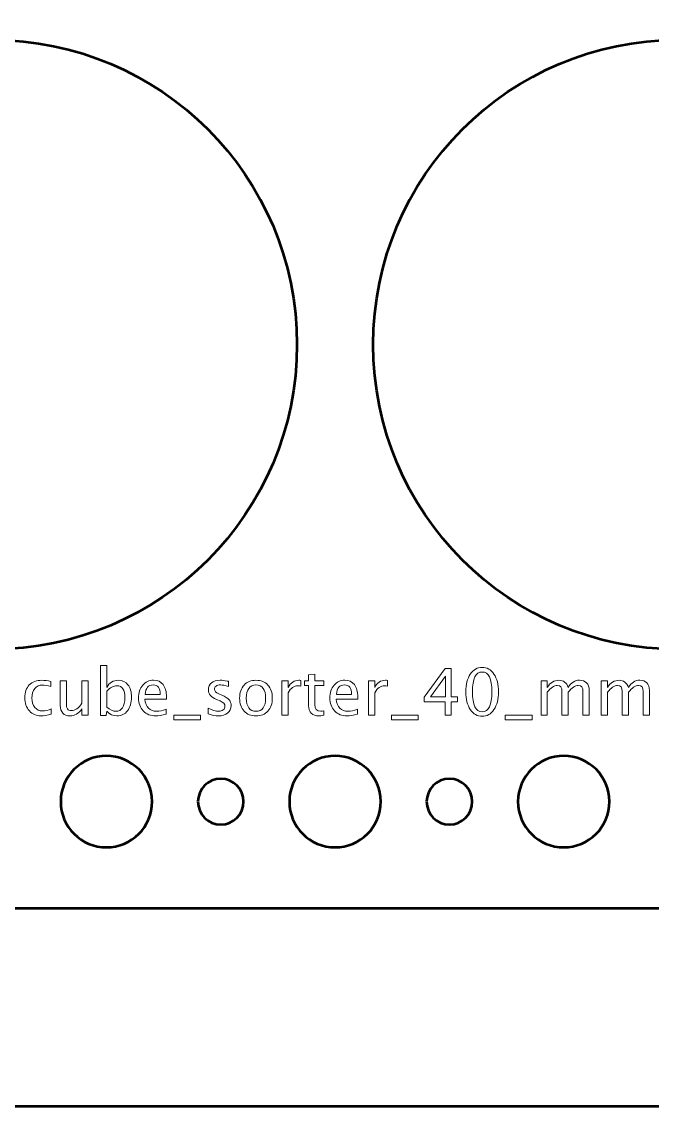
# Model space of a CAD drawing. Header units: centimetres. Extents: x -44 to 44, y -29.8 to 29.1.
# Drawn here: x 30.19 to 34.33, y 0.25 to 7.37 of the extents above; entities that cross this region are included whole.
import ezdxf

# ---------------------------------------------------------------- set-up
doc = ezdxf.new("R2010")
doc.units = ezdxf.units.CM
doc.header["$MEASUREMENT"] = 0
doc.layers.add('Layer 1', color=7, linetype='Continuous')

msp = doc.modelspace()

# ---------------------------------------------------------------- linework, layer by layer
at = {"layer": 'Layer 1', "color": 4, "lineweight": 53}
msp.add_lwpolyline([(16, 0.25), (44, 0.25), (44, 23.75), (16, 23.75), (16, 0.25)], close=True, dxfattribs=at)
at = {"layer": 'Layer 1', "lineweight": 53}
for centre in [(30.00005, 5.24995), (34.50005, 5.24995)]:
    msp.add_ellipse(centre, major_axis=(0, 2.00005), ratio=1, dxfattribs=at)
for points, knots in [([(19.55, 2.05), (19.55, 2.05), (19.55, 21.95), (19.55, 21.95), (19.55, 21.95), (19.55, 22.22614), (19.77386, 22.45), (20.05, 22.45), (20.05, 22.45), (20.05, 22.45), (39.95, 22.45), (39.95, 22.45), (39.95, 22.45), (40.22614, 22.45), (40.45, 22.22614), (40.45, 21.95), (40.45, 21.95), (40.45, 21.95), (40.45, 2.05), (40.45, 2.05), (40.45, 2.05), (40.45, 1.77386), (40.22614, 1.55), (39.95, 1.55), (39.95, 1.55), (39.95, 1.55), (20.05, 1.55), (20.05, 1.55), (20.05, 1.55), (19.77386, 1.55), (19.55, 1.77386), (19.55, 2.05)], [0, 0, 0, 0, 0.1111111, 0.1111111, 0.1111111, 0.1111111, 0.2222222, 0.2222222, 0.2222222, 0.2222222, 0.3333333, 0.3333333, 0.3333333, 0.3333333, 0.4444444, 0.4444444, 0.4444444, 0.4444444, 0.5555556, 0.5555556, 0.5555556, 0.5555556, 0.6666667, 0.6666667, 0.6666667, 0.6666667, 0.7777778, 0.7777778, 0.7777778, 0.7777778, 1, 1, 1, 1]), ([(30.45, 2.25), (30.45, 2.41569), (30.58431, 2.55), (30.75, 2.55), (30.75, 2.55), (30.91569, 2.55), (31.05, 2.41569), (31.05, 2.25), (31.05, 2.25), (31.05, 2.08431), (30.91569, 1.95), (30.75, 1.95), (30.75, 1.95), (30.58431, 1.95), (30.45, 2.08431), (30.45, 2.25)], [0, 0, 0, 0, 0.2, 0.2, 0.2, 0.2, 0.4, 0.4, 0.4, 0.4, 0.6, 0.6, 0.6, 0.6, 1, 1, 1, 1]), ([(31.95, 2.25), (31.95, 2.41569), (32.08431, 2.55), (32.25, 2.55), (32.25, 2.55), (32.41569, 2.55), (32.55, 2.41569), (32.55, 2.25), (32.55, 2.25), (32.55, 2.08431), (32.41569, 1.95), (32.25, 1.95), (32.25, 1.95), (32.08431, 1.95), (31.95, 2.08431), (31.95, 2.25)], [0, 0, 0, 0, 0.2, 0.2, 0.2, 0.2, 0.4, 0.4, 0.4, 0.4, 0.6, 0.6, 0.6, 0.6, 1, 1, 1, 1]), ([(33.45, 2.25), (33.45, 2.41569), (33.58431, 2.55), (33.75, 2.55), (33.75, 2.55), (33.91569, 2.55), (34.05, 2.41569), (34.05, 2.25), (34.05, 2.25), (34.05, 2.08431), (33.91569, 1.95), (33.75, 1.95), (33.75, 1.95), (33.58431, 1.95), (33.45, 2.08431), (33.45, 2.25)], [0, 0, 0, 0, 0.2, 0.2, 0.2, 0.2, 0.4, 0.4, 0.4, 0.4, 0.6, 0.6, 0.6, 0.6, 1, 1, 1, 1]), ([(31.35, 2.25), (31.35, 2.33284), (31.41716, 2.4), (31.5, 2.4), (31.5, 2.4), (31.58284, 2.4), (31.65, 2.33284), (31.65, 2.25), (31.65, 2.25), (31.65, 2.16716), (31.58284, 2.1), (31.5, 2.1), (31.5, 2.1), (31.41716, 2.1), (31.35, 2.16716), (31.35, 2.25)], [0, 0, 0, 0, 0.2, 0.2, 0.2, 0.2, 0.4, 0.4, 0.4, 0.4, 0.6, 0.6, 0.6, 0.6, 1, 1, 1, 1]), ([(32.85, 2.25), (32.85, 2.33284), (32.91716, 2.4), (33, 2.4), (33, 2.4), (33.08284, 2.4), (33.15, 2.33284), (33.15, 2.25), (33.15, 2.25), (33.15, 2.16716), (33.08284, 2.1), (33, 2.1), (33, 2.1), (32.91716, 2.1), (32.85, 2.16716), (32.85, 2.25)], [0, 0, 0, 0, 0.2, 0.2, 0.2, 0.2, 0.4, 0.4, 0.4, 0.4, 0.6, 0.6, 0.6, 0.6, 1, 1, 1, 1])]:
    msp.add_open_spline(points, degree=3, knots=knots, dxfattribs=at)
at = {"layer": 'Layer 1', "color": 5, "lineweight": 9}
for points, knots in [([(30.71184, 2.81494), (30.71184, 2.81494), (30.71184, 3.14387), (30.71184, 3.14387), (30.71184, 3.14387), (30.71184, 3.14387), (30.75248, 3.14387), (30.75248, 3.14387), (30.75248, 3.14387), (30.75248, 3.14387), (30.75248, 2.99944), (30.75248, 2.99944), (30.75248, 2.99944), (30.76913, 3.03084), (30.79418, 3.0465), (30.82755, 3.0465), (30.82755, 3.0465), (30.85457, 3.0465), (30.87581, 3.03669), (30.89133, 3.01701), (30.89133, 3.01701), (30.90685, 2.99732), (30.91461, 2.97044), (30.91461, 2.93637), (30.91461, 2.93637), (30.91461, 2.89925), (30.9058, 2.86927), (30.88823, 2.84655), (30.88823, 2.84655), (30.87066, 2.82376), (30.84752, 2.8124), (30.81887, 2.8124), (30.81887, 2.8124), (30.79227, 2.8124), (30.77012, 2.82256), (30.75248, 2.84295), (30.75248, 2.84295), (30.75248, 2.84295), (30.74754, 2.81494), (30.74754, 2.81494), (30.74754, 2.81494), (30.74754, 2.81494), (30.71184, 2.81494), (30.71184, 2.81494)], [0, 0, 0, 0, 0.0833333, 0.0833333, 0.0833333, 0.0833333, 0.1666667, 0.1666667, 0.1666667, 0.1666667, 0.25, 0.25, 0.25, 0.25, 0.3333333, 0.3333333, 0.3333333, 0.3333333, 0.4166667, 0.4166667, 0.4166667, 0.4166667, 0.5, 0.5, 0.5, 0.5, 0.5833333, 0.5833333, 0.5833333, 0.5833333, 0.6666667, 0.6666667, 0.6666667, 0.6666667, 0.75, 0.75, 0.75, 0.75, 0.8333333, 0.8333333, 0.8333333, 0.8333333, 1, 1, 1, 1]), ([(32.17524, 2.81755), (32.16268, 2.81409), (32.15174, 2.8124), (32.1425, 2.8124), (32.1425, 2.8124), (32.12176, 2.8124), (32.1056, 2.81833), (32.09403, 2.83018), (32.09403, 2.83018), (32.08239, 2.84203), (32.0766, 2.85847), (32.0766, 2.87957), (32.0766, 2.87957), (32.0766, 2.87957), (32.0766, 3.01137), (32.0766, 3.01137), (32.0766, 3.01137), (32.0766, 3.01137), (32.04852, 3.01137), (32.04852, 3.01137), (32.04852, 3.01137), (32.04852, 3.01137), (32.04852, 3.04184), (32.04852, 3.04184), (32.04852, 3.04184), (32.04852, 3.04184), (32.0766, 3.04184), (32.0766, 3.04184), (32.0766, 3.04184), (32.0766, 3.04184), (32.0766, 3.08241), (32.0766, 3.08241), (32.0766, 3.08241), (32.0766, 3.08241), (32.11724, 3.08629), (32.11724, 3.08629), (32.11724, 3.08629), (32.11724, 3.08629), (32.11724, 3.04184), (32.11724, 3.04184), (32.11724, 3.04184), (32.11724, 3.04184), (32.17609, 3.04184), (32.17609, 3.04184), (32.17609, 3.04184), (32.17609, 3.04184), (32.17609, 3.01137), (32.17609, 3.01137), (32.17609, 3.01137), (32.17609, 3.01137), (32.11724, 3.01137), (32.11724, 3.01137), (32.11724, 3.01137), (32.11724, 3.01137), (32.11724, 2.88691), (32.11724, 2.88691), (32.11724, 2.88691), (32.11724, 2.85756), (32.13001, 2.84288), (32.15548, 2.84288), (32.15548, 2.84288), (32.16092, 2.84288), (32.16748, 2.8438), (32.17524, 2.84556), (32.17524, 2.84556), (32.17524, 2.84556), (32.17524, 2.81755), (32.17524, 2.81755)], [0, 0, 0, 0, 0.0555556, 0.0555556, 0.0555556, 0.0555556, 0.1111111, 0.1111111, 0.1111111, 0.1111111, 0.1666667, 0.1666667, 0.1666667, 0.1666667, 0.2222222, 0.2222222, 0.2222222, 0.2222222, 0.2777778, 0.2777778, 0.2777778, 0.2777778, 0.3333333, 0.3333333, 0.3333333, 0.3333333, 0.3888889, 0.3888889, 0.3888889, 0.3888889, 0.4444444, 0.4444444, 0.4444444, 0.4444444, 0.5, 0.5, 0.5, 0.5, 0.5555556, 0.5555556, 0.5555556, 0.5555556, 0.6111111, 0.6111111, 0.6111111, 0.6111111, 0.6666667, 0.6666667, 0.6666667, 0.6666667, 0.7222222, 0.7222222, 0.7222222, 0.7222222, 0.7777778, 0.7777778, 0.7777778, 0.7777778, 0.8333333, 0.8333333, 0.8333333, 0.8333333, 0.8888889, 0.8888889, 0.8888889, 0.8888889, 1, 1, 1, 1]), ([(32.97295, 2.81748), (32.97295, 2.81748), (32.97295, 2.90426), (32.97295, 2.90426), (32.97295, 2.90426), (32.97295, 2.90426), (32.83494, 2.90426), (32.83494, 2.90426), (32.83494, 2.90426), (32.83494, 2.90426), (32.83494, 2.93517), (32.83494, 2.93517), (32.83494, 2.93517), (32.83494, 2.93517), (32.97295, 3.12355), (32.97295, 3.12355), (32.97295, 3.12355), (32.97295, 3.12355), (33.01105, 3.12355), (33.01105, 3.12355), (33.01105, 3.12355), (33.01105, 3.12355), (33.01105, 2.93771), (33.01105, 2.93771), (33.01105, 2.93771), (33.01105, 2.93771), (33.05211, 2.93771), (33.05211, 2.93771), (33.05211, 2.93771), (33.05211, 2.93771), (33.05211, 2.90426), (33.05211, 2.90426), (33.05211, 2.90426), (33.05211, 2.90426), (33.01105, 2.90426), (33.01105, 2.90426), (33.01105, 2.90426), (33.01105, 2.90426), (33.01105, 2.81748), (33.01105, 2.81748), (33.01105, 2.81748), (33.01105, 2.81748), (32.97295, 2.81748), (32.97295, 2.81748)], [0, 0, 0, 0, 0.0833333, 0.0833333, 0.0833333, 0.0833333, 0.1666667, 0.1666667, 0.1666667, 0.1666667, 0.25, 0.25, 0.25, 0.25, 0.3333333, 0.3333333, 0.3333333, 0.3333333, 0.4166667, 0.4166667, 0.4166667, 0.4166667, 0.5, 0.5, 0.5, 0.5, 0.5833333, 0.5833333, 0.5833333, 0.5833333, 0.6666667, 0.6666667, 0.6666667, 0.6666667, 0.75, 0.75, 0.75, 0.75, 0.8333333, 0.8333333, 0.8333333, 0.8333333, 1, 1, 1, 1]), ([(32.87509, 2.93771), (32.87509, 2.93771), (32.97549, 2.93771), (32.97549, 2.93771), (32.97549, 2.93771), (32.97549, 2.93771), (32.97549, 3.07331), (32.97549, 3.07331), (32.97549, 3.07331), (32.97549, 3.07331), (32.87509, 2.93771), (32.87509, 2.93771)], [0, 0, 0, 0, 0.25, 0.25, 0.25, 0.25, 0.5, 0.5, 0.5, 0.5, 1, 1, 1, 1]), ([(33.21481, 2.80986), (33.18271, 2.80986), (33.15682, 2.82461), (33.1372, 2.85403), (33.1372, 2.85403), (33.11752, 2.88345), (33.10771, 2.92225), (33.10771, 2.97051), (33.10771, 2.97051), (33.10771, 3.01877), (33.11752, 3.05758), (33.1372, 3.087), (33.1372, 3.087), (33.15682, 3.11642), (33.18271, 3.13117), (33.21481, 3.13117), (33.21481, 3.13117), (33.24706, 3.13117), (33.27295, 3.11649), (33.29256, 3.08714), (33.29256, 3.08714), (33.31211, 3.05779), (33.32191, 3.01891), (33.32191, 2.97051), (33.32191, 2.97051), (33.32191, 2.92225), (33.31211, 2.88345), (33.29256, 2.85403), (33.29256, 2.85403), (33.27295, 2.82461), (33.24706, 2.80986), (33.21481, 2.80986)], [0, 0, 0, 0, 0.1111111, 0.1111111, 0.1111111, 0.1111111, 0.2222222, 0.2222222, 0.2222222, 0.2222222, 0.3333333, 0.3333333, 0.3333333, 0.3333333, 0.4444444, 0.4444444, 0.4444444, 0.4444444, 0.5555556, 0.5555556, 0.5555556, 0.5555556, 0.6666667, 0.6666667, 0.6666667, 0.6666667, 0.7777778, 0.7777778, 0.7777778, 0.7777778, 1, 1, 1, 1]), ([(33.21474, 2.84034), (33.25715, 2.84034), (33.27831, 2.88373), (33.27831, 2.97051), (33.27831, 2.97051), (33.27831, 3.0573), (33.25715, 3.10069), (33.21474, 3.10069), (33.21474, 3.10069), (33.17248, 3.10069), (33.15131, 3.0573), (33.15131, 2.97051), (33.15131, 2.97051), (33.15131, 2.88373), (33.17248, 2.84034), (33.21474, 2.84034)], [0, 0, 0, 0, 0.2, 0.2, 0.2, 0.2, 0.4, 0.4, 0.4, 0.4, 0.6, 0.6, 0.6, 0.6, 1, 1, 1, 1]), ([(30.38806, 2.82425), (30.36174, 2.81635), (30.33902, 2.8124), (30.3199, 2.8124), (30.3199, 2.8124), (30.28956, 2.8124), (30.26444, 2.82362), (30.24448, 2.84598), (30.24448, 2.84598), (30.22451, 2.86842), (30.21449, 2.89671), (30.21449, 2.93079), (30.21449, 2.93079), (30.21449, 2.9672), (30.22437, 2.99563), (30.24412, 3.01595), (30.24412, 3.01595), (30.26388, 3.03634), (30.29147, 3.0465), (30.32688, 3.0465), (30.32688, 3.0465), (30.34431, 3.0465), (30.36393, 3.0441), (30.38552, 3.0393), (30.38552, 3.0393), (30.38552, 3.0393), (30.38552, 3.00502), (30.38552, 3.00502), (30.38552, 3.00502), (30.36258, 3.01179), (30.34389, 3.01518), (30.32949, 3.01518), (30.32949, 3.01518), (30.30861, 3.01518), (30.29189, 3.00734), (30.2794, 2.99175), (30.2794, 2.99175), (30.26691, 2.97616), (30.26063, 2.95534), (30.26063, 2.92938), (30.26063, 2.92938), (30.26063, 2.90419), (30.26712, 2.88387), (30.28004, 2.86828), (30.28004, 2.86828), (30.29295, 2.85276), (30.30981, 2.845), (30.33076, 2.845), (30.33076, 2.845), (30.34932, 2.845), (30.36837, 2.84979), (30.38806, 2.85939), (30.38806, 2.85939), (30.38806, 2.85939), (30.38806, 2.82425), (30.38806, 2.82425)], [0, 0, 0, 0, 0.0666667, 0.0666667, 0.0666667, 0.0666667, 0.1333333, 0.1333333, 0.1333333, 0.1333333, 0.2, 0.2, 0.2, 0.2, 0.2666667, 0.2666667, 0.2666667, 0.2666667, 0.3333333, 0.3333333, 0.3333333, 0.3333333, 0.4, 0.4, 0.4, 0.4, 0.4666667, 0.4666667, 0.4666667, 0.4666667, 0.5333333, 0.5333333, 0.5333333, 0.5333333, 0.6, 0.6, 0.6, 0.6, 0.6666667, 0.6666667, 0.6666667, 0.6666667, 0.7333333, 0.7333333, 0.7333333, 0.7333333, 0.8, 0.8, 0.8, 0.8, 0.8666667, 0.8666667, 0.8666667, 0.8666667, 1, 1, 1, 1]), ([(30.58964, 2.81748), (30.58964, 2.81748), (30.58964, 2.85967), (30.58964, 2.85967), (30.58964, 2.85967), (30.56797, 2.82813), (30.54166, 2.8124), (30.51075, 2.8124), (30.51075, 2.8124), (30.49114, 2.8124), (30.47555, 2.81854), (30.46398, 2.83089), (30.46398, 2.83089), (30.45234, 2.84323), (30.44655, 2.85981), (30.44655, 2.88077), (30.44655, 2.88077), (30.44655, 2.88077), (30.44655, 3.04184), (30.44655, 3.04184), (30.44655, 3.04184), (30.44655, 3.04184), (30.48719, 3.04184), (30.48719, 3.04184), (30.48719, 3.04184), (30.48719, 3.04184), (30.48719, 2.89403), (30.48719, 2.89403), (30.48719, 2.89403), (30.48719, 2.87717), (30.48966, 2.86525), (30.49453, 2.85819), (30.49453, 2.85819), (30.49947, 2.85106), (30.50765, 2.84754), (30.51915, 2.84754), (30.51915, 2.84754), (30.54399, 2.84754), (30.56755, 2.86383), (30.58964, 2.8965), (30.58964, 2.8965), (30.58964, 2.8965), (30.58964, 3.04184), (30.58964, 3.04184), (30.58964, 3.04184), (30.58964, 3.04184), (30.63027, 3.04184), (30.63027, 3.04184), (30.63027, 3.04184), (30.63027, 3.04184), (30.63027, 2.81748), (30.63027, 2.81748), (30.63027, 2.81748), (30.63027, 2.81748), (30.58964, 2.81748), (30.58964, 2.81748)], [0, 0, 0, 0, 0.0666667, 0.0666667, 0.0666667, 0.0666667, 0.1333333, 0.1333333, 0.1333333, 0.1333333, 0.2, 0.2, 0.2, 0.2, 0.2666667, 0.2666667, 0.2666667, 0.2666667, 0.3333333, 0.3333333, 0.3333333, 0.3333333, 0.4, 0.4, 0.4, 0.4, 0.4666667, 0.4666667, 0.4666667, 0.4666667, 0.5333333, 0.5333333, 0.5333333, 0.5333333, 0.6, 0.6, 0.6, 0.6, 0.6666667, 0.6666667, 0.6666667, 0.6666667, 0.7333333, 0.7333333, 0.7333333, 0.7333333, 0.8, 0.8, 0.8, 0.8, 0.8666667, 0.8666667, 0.8666667, 0.8666667, 1, 1, 1, 1]), ([(30.75248, 2.87096), (30.77343, 2.85226), (30.7934, 2.84288), (30.81238, 2.84288), (30.81238, 2.84288), (30.83108, 2.84288), (30.84554, 2.85071), (30.8557, 2.8663), (30.8557, 2.8663), (30.86593, 2.8819), (30.87101, 2.90384), (30.87101, 2.9322), (30.87101, 2.9322), (30.87101, 2.9847), (30.85366, 3.01094), (30.81894, 3.01094), (30.81894, 3.01094), (30.79622, 3.01094), (30.77407, 2.99867), (30.75248, 2.97404), (30.75248, 2.97404), (30.75248, 2.97404), (30.75248, 2.87096), (30.75248, 2.87096)], [0, 0, 0, 0, 0.1428571, 0.1428571, 0.1428571, 0.1428571, 0.2857143, 0.2857143, 0.2857143, 0.2857143, 0.4285714, 0.4285714, 0.4285714, 0.4285714, 0.5714286, 0.5714286, 0.5714286, 0.5714286, 0.7142857, 0.7142857, 0.7142857, 0.7142857, 1, 1, 1, 1]), ([(31.14294, 2.82468), (31.11563, 2.81649), (31.09228, 2.8124), (31.0728, 2.8124), (31.0728, 2.8124), (31.03957, 2.8124), (31.01255, 2.82341), (30.99174, 2.84535), (30.99174, 2.84535), (30.97092, 2.86729), (30.96048, 2.89573), (30.96048, 2.93072), (30.96048, 2.93072), (30.96048, 2.96466), (30.96965, 2.99253), (30.98807, 3.01433), (30.98807, 3.01433), (31.00648, 3.03606), (31.03005, 3.04692), (31.05876, 3.04692), (31.05876, 3.04692), (31.08593, 3.04692), (31.10695, 3.03726), (31.12177, 3.01793), (31.12177, 3.01793), (31.13659, 2.99859), (31.14399, 2.97122), (31.14399, 2.93573), (31.14399, 2.93573), (31.14399, 2.93573), (31.14378, 2.92331), (31.14378, 2.92331), (31.14378, 2.92331), (31.14378, 2.92331), (31.00197, 2.92331), (31.00197, 2.92331), (31.00197, 2.92331), (31.00789, 2.86969), (31.03407, 2.84288), (31.08042, 2.84288), (31.08042, 2.84288), (31.09743, 2.84288), (31.11824, 2.84768), (31.14294, 2.85727), (31.14294, 2.85727), (31.14294, 2.85727), (31.14294, 2.82468), (31.14294, 2.82468)], [0, 0, 0, 0, 0.0769231, 0.0769231, 0.0769231, 0.0769231, 0.1538462, 0.1538462, 0.1538462, 0.1538462, 0.2307692, 0.2307692, 0.2307692, 0.2307692, 0.3076923, 0.3076923, 0.3076923, 0.3076923, 0.3846154, 0.3846154, 0.3846154, 0.3846154, 0.4615385, 0.4615385, 0.4615385, 0.4615385, 0.5384615, 0.5384615, 0.5384615, 0.5384615, 0.6153846, 0.6153846, 0.6153846, 0.6153846, 0.6923077, 0.6923077, 0.6923077, 0.6923077, 0.7692308, 0.7692308, 0.7692308, 0.7692308, 0.8461538, 0.8461538, 0.8461538, 0.8461538, 1, 1, 1, 1]), ([(31.00408, 2.95379), (31.00408, 2.95379), (31.10314, 2.95379), (31.10314, 2.95379), (31.10314, 2.95379), (31.10314, 2.99556), (31.08755, 3.01645), (31.05643, 3.01645), (31.05643, 3.01645), (31.02511, 3.01645), (31.00768, 2.99556), (31.00408, 2.95379)], [0, 0, 0, 0, 0.25, 0.25, 0.25, 0.25, 0.5, 0.5, 0.5, 0.5, 1, 1, 1, 1]), ([(31.41776, 2.82552), (31.41776, 2.82552), (31.41776, 2.86278), (31.41776, 2.86278), (31.41776, 2.86278), (31.44436, 2.84951), (31.46743, 2.84288), (31.48711, 2.84288), (31.48711, 2.84288), (31.49882, 2.84288), (31.50856, 2.84605), (31.51625, 2.8524), (31.51625, 2.8524), (31.52394, 2.85868), (31.52782, 2.86659), (31.52782, 2.87611), (31.52782, 2.87611), (31.52782, 2.89001), (31.51703, 2.90151), (31.49544, 2.91061), (31.49544, 2.91061), (31.49544, 2.91061), (31.47166, 2.9207), (31.47166, 2.9207), (31.47166, 2.9207), (31.43659, 2.93524), (31.41903, 2.95626), (31.41903, 2.98357), (31.41903, 2.98357), (31.41903, 3.00311), (31.42594, 3.01849), (31.43977, 3.02971), (31.43977, 3.02971), (31.4536, 3.04093), (31.47258, 3.0465), (31.49664, 3.0465), (31.49664, 3.0465), (31.50913, 3.0465), (31.52465, 3.04481), (31.54306, 3.04135), (31.54306, 3.04135), (31.54306, 3.04135), (31.55153, 3.03973), (31.55153, 3.03973), (31.55153, 3.03973), (31.55153, 3.03973), (31.55153, 3.00586), (31.55153, 3.00586), (31.55153, 3.00586), (31.52888, 3.01264), (31.51082, 3.01602), (31.49734, 3.01602), (31.49734, 3.01602), (31.48549, 3.01602), (31.47611, 3.01341), (31.46898, 3.00826), (31.46898, 3.00826), (31.46192, 3.00311), (31.4584, 2.9962), (31.4584, 2.98752), (31.4584, 2.98752), (31.4584, 2.97531), (31.46827, 2.96494), (31.4881, 2.95654), (31.4881, 2.95654), (31.4881, 2.95654), (31.50764, 2.94829), (31.50764, 2.94829), (31.50764, 2.94829), (31.5298, 2.93898), (31.54546, 2.9291), (31.55463, 2.91873), (31.55463, 2.91873), (31.56388, 2.90835), (31.56846, 2.89537), (31.56846, 2.87985), (31.56846, 2.87985), (31.56846, 2.86017), (31.5607, 2.84401), (31.54511, 2.83138), (31.54511, 2.83138), (31.52959, 2.81875), (31.50969, 2.8124), (31.48549, 2.8124), (31.48549, 2.8124), (31.46686, 2.8124), (31.44436, 2.81677), (31.41776, 2.82552)], [0, 0, 0, 0, 0.0434783, 0.0434783, 0.0434783, 0.0434783, 0.0869565, 0.0869565, 0.0869565, 0.0869565, 0.1304348, 0.1304348, 0.1304348, 0.1304348, 0.173913, 0.173913, 0.173913, 0.173913, 0.2173913, 0.2173913, 0.2173913, 0.2173913, 0.2608696, 0.2608696, 0.2608696, 0.2608696, 0.3043478, 0.3043478, 0.3043478, 0.3043478, 0.3478261, 0.3478261, 0.3478261, 0.3478261, 0.3913043, 0.3913043, 0.3913043, 0.3913043, 0.4347826, 0.4347826, 0.4347826, 0.4347826, 0.4782609, 0.4782609, 0.4782609, 0.4782609, 0.5217391, 0.5217391, 0.5217391, 0.5217391, 0.5652174, 0.5652174, 0.5652174, 0.5652174, 0.6086957, 0.6086957, 0.6086957, 0.6086957, 0.6521739, 0.6521739, 0.6521739, 0.6521739, 0.6956522, 0.6956522, 0.6956522, 0.6956522, 0.7391304, 0.7391304, 0.7391304, 0.7391304, 0.7826087, 0.7826087, 0.7826087, 0.7826087, 0.826087, 0.826087, 0.826087, 0.826087, 0.8695652, 0.8695652, 0.8695652, 0.8695652, 0.9130435, 0.9130435, 0.9130435, 0.9130435, 1, 1, 1, 1]), ([(31.73095, 2.8124), (31.698, 2.8124), (31.6719, 2.82291), (31.65271, 2.84394), (31.65271, 2.84394), (31.63345, 2.86496), (31.62385, 2.89354), (31.62385, 2.92959), (31.62385, 2.92959), (31.62385, 2.96557), (31.63345, 2.99408), (31.65271, 3.01503), (31.65271, 3.01503), (31.6719, 3.03599), (31.698, 3.0465), (31.73095, 3.0465), (31.73095, 3.0465), (31.7639, 3.0465), (31.79001, 3.03599), (31.8092, 3.01503), (31.8092, 3.01503), (31.82846, 2.99408), (31.83805, 2.96557), (31.83805, 2.92959), (31.83805, 2.92959), (31.83805, 2.89354), (31.82846, 2.86496), (31.8092, 2.84394), (31.8092, 2.84394), (31.79001, 2.82291), (31.7639, 2.8124), (31.73095, 2.8124)], [0, 0, 0, 0, 0.1111111, 0.1111111, 0.1111111, 0.1111111, 0.2222222, 0.2222222, 0.2222222, 0.2222222, 0.3333333, 0.3333333, 0.3333333, 0.3333333, 0.4444444, 0.4444444, 0.4444444, 0.4444444, 0.5555556, 0.5555556, 0.5555556, 0.5555556, 0.6666667, 0.6666667, 0.6666667, 0.6666667, 0.7777778, 0.7777778, 0.7777778, 0.7777778, 1, 1, 1, 1]), ([(31.73088, 2.84288), (31.75099, 2.84288), (31.76665, 2.85043), (31.7778, 2.8656), (31.7778, 2.8656), (31.78888, 2.8807), (31.79445, 2.90208), (31.79445, 2.92959), (31.79445, 2.92959), (31.79445, 2.95704), (31.78888, 2.97835), (31.7778, 2.99344), (31.7778, 2.99344), (31.76665, 3.00847), (31.75099, 3.01602), (31.73088, 3.01602), (31.73088, 3.01602), (31.7107, 3.01602), (31.69504, 3.00847), (31.68403, 2.99344), (31.68403, 2.99344), (31.67296, 2.97835), (31.66745, 2.95704), (31.66745, 2.92959), (31.66745, 2.92959), (31.66745, 2.90208), (31.67296, 2.8807), (31.68403, 2.8656), (31.68403, 2.8656), (31.69504, 2.85043), (31.7107, 2.84288), (31.73088, 2.84288)], [0, 0, 0, 0, 0.1111111, 0.1111111, 0.1111111, 0.1111111, 0.2222222, 0.2222222, 0.2222222, 0.2222222, 0.3333333, 0.3333333, 0.3333333, 0.3333333, 0.4444444, 0.4444444, 0.4444444, 0.4444444, 0.5555556, 0.5555556, 0.5555556, 0.5555556, 0.6666667, 0.6666667, 0.6666667, 0.6666667, 0.7777778, 0.7777778, 0.7777778, 0.7777778, 1, 1, 1, 1]), ([(31.9017, 2.81748), (31.9017, 2.81748), (31.9017, 3.04184), (31.9017, 3.04184), (31.9017, 3.04184), (31.9017, 3.04184), (31.94234, 3.04184), (31.94234, 3.04184), (31.94234, 3.04184), (31.94234, 3.04184), (31.94234, 2.99944), (31.94234, 2.99944), (31.94234, 2.99944), (31.9585, 3.03084), (31.98192, 3.0465), (32.01268, 3.0465), (32.01268, 3.0465), (32.01685, 3.0465), (32.02122, 3.04615), (32.02574, 3.04544), (32.02574, 3.04544), (32.02574, 3.04544), (32.02574, 3.00741), (32.02574, 3.00741), (32.02574, 3.00741), (32.01868, 3.00974), (32.01247, 3.01094), (32.00711, 3.01094), (32.00711, 3.01094), (31.98129, 3.01094), (31.9597, 2.9957), (31.94234, 2.96515), (31.94234, 2.96515), (31.94234, 2.96515), (31.94234, 2.81748), (31.94234, 2.81748), (31.94234, 2.81748), (31.94234, 2.81748), (31.9017, 2.81748), (31.9017, 2.81748)], [0, 0, 0, 0, 0.0909091, 0.0909091, 0.0909091, 0.0909091, 0.1818182, 0.1818182, 0.1818182, 0.1818182, 0.2727273, 0.2727273, 0.2727273, 0.2727273, 0.3636364, 0.3636364, 0.3636364, 0.3636364, 0.4545455, 0.4545455, 0.4545455, 0.4545455, 0.5454545, 0.5454545, 0.5454545, 0.5454545, 0.6363636, 0.6363636, 0.6363636, 0.6363636, 0.7272727, 0.7272727, 0.7272727, 0.7272727, 0.8181818, 0.8181818, 0.8181818, 0.8181818, 1, 1, 1, 1]), ([(32.39792, 2.82468), (32.37061, 2.81649), (32.34726, 2.8124), (32.32778, 2.8124), (32.32778, 2.8124), (32.29455, 2.8124), (32.26753, 2.82341), (32.24672, 2.84535), (32.24672, 2.84535), (32.2259, 2.86729), (32.21546, 2.89573), (32.21546, 2.93072), (32.21546, 2.93072), (32.21546, 2.96466), (32.22463, 2.99253), (32.24305, 3.01433), (32.24305, 3.01433), (32.26146, 3.03606), (32.28503, 3.04692), (32.31374, 3.04692), (32.31374, 3.04692), (32.34091, 3.04692), (32.36193, 3.03726), (32.37675, 3.01793), (32.37675, 3.01793), (32.39157, 2.99859), (32.39897, 2.97122), (32.39897, 2.93573), (32.39897, 2.93573), (32.39897, 2.93573), (32.39876, 2.92331), (32.39876, 2.92331), (32.39876, 2.92331), (32.39876, 2.92331), (32.25695, 2.92331), (32.25695, 2.92331), (32.25695, 2.92331), (32.26287, 2.86969), (32.28905, 2.84288), (32.3354, 2.84288), (32.3354, 2.84288), (32.35241, 2.84288), (32.37322, 2.84768), (32.39792, 2.85727), (32.39792, 2.85727), (32.39792, 2.85727), (32.39792, 2.82468), (32.39792, 2.82468)], [0, 0, 0, 0, 0.0769231, 0.0769231, 0.0769231, 0.0769231, 0.1538462, 0.1538462, 0.1538462, 0.1538462, 0.2307692, 0.2307692, 0.2307692, 0.2307692, 0.3076923, 0.3076923, 0.3076923, 0.3076923, 0.3846154, 0.3846154, 0.3846154, 0.3846154, 0.4615385, 0.4615385, 0.4615385, 0.4615385, 0.5384615, 0.5384615, 0.5384615, 0.5384615, 0.6153846, 0.6153846, 0.6153846, 0.6153846, 0.6923077, 0.6923077, 0.6923077, 0.6923077, 0.7692308, 0.7692308, 0.7692308, 0.7692308, 0.8461538, 0.8461538, 0.8461538, 0.8461538, 1, 1, 1, 1]), ([(32.25906, 2.95379), (32.25906, 2.95379), (32.35812, 2.95379), (32.35812, 2.95379), (32.35812, 2.95379), (32.35812, 2.99556), (32.34253, 3.01645), (32.31141, 3.01645), (32.31141, 3.01645), (32.28009, 3.01645), (32.26266, 2.99556), (32.25906, 2.95379)], [0, 0, 0, 0, 0.25, 0.25, 0.25, 0.25, 0.5, 0.5, 0.5, 0.5, 1, 1, 1, 1]), ([(32.46911, 2.81748), (32.46911, 2.81748), (32.46911, 3.04184), (32.46911, 3.04184), (32.46911, 3.04184), (32.46911, 3.04184), (32.50975, 3.04184), (32.50975, 3.04184), (32.50975, 3.04184), (32.50975, 3.04184), (32.50975, 2.99944), (32.50975, 2.99944), (32.50975, 2.99944), (32.52591, 3.03084), (32.54933, 3.0465), (32.58009, 3.0465), (32.58009, 3.0465), (32.58426, 3.0465), (32.58863, 3.04615), (32.59315, 3.04544), (32.59315, 3.04544), (32.59315, 3.04544), (32.59315, 3.00741), (32.59315, 3.00741), (32.59315, 3.00741), (32.58609, 3.00974), (32.57988, 3.01094), (32.57452, 3.01094), (32.57452, 3.01094), (32.5487, 3.01094), (32.52711, 2.9957), (32.50975, 2.96515), (32.50975, 2.96515), (32.50975, 2.96515), (32.50975, 2.81748), (32.50975, 2.81748), (32.50975, 2.81748), (32.50975, 2.81748), (32.46911, 2.81748), (32.46911, 2.81748)], [0, 0, 0, 0, 0.0909091, 0.0909091, 0.0909091, 0.0909091, 0.1818182, 0.1818182, 0.1818182, 0.1818182, 0.2727273, 0.2727273, 0.2727273, 0.2727273, 0.3636364, 0.3636364, 0.3636364, 0.3636364, 0.4545455, 0.4545455, 0.4545455, 0.4545455, 0.5454545, 0.5454545, 0.5454545, 0.5454545, 0.6363636, 0.6363636, 0.6363636, 0.6363636, 0.7272727, 0.7272727, 0.7272727, 0.7272727, 0.8181818, 0.8181818, 0.8181818, 0.8181818, 1, 1, 1, 1]), ([(33.60104, 2.81748), (33.60104, 2.81748), (33.60104, 3.04184), (33.60104, 3.04184), (33.60104, 3.04184), (33.60104, 3.04184), (33.64168, 3.04184), (33.64168, 3.04184), (33.64168, 3.04184), (33.64168, 3.04184), (33.64168, 2.99944), (33.64168, 2.99944), (33.64168, 2.99944), (33.66151, 3.03084), (33.68691, 3.0465), (33.71802, 3.0465), (33.71802, 3.0465), (33.74801, 3.0465), (33.7684, 3.03084), (33.77926, 2.99944), (33.77926, 2.99944), (33.79852, 3.03112), (33.82364, 3.04692), (33.85447, 3.04692), (33.85447, 3.04692), (33.87416, 3.04692), (33.88947, 3.04114), (33.9004, 3.0295), (33.9004, 3.0295), (33.91134, 3.01786), (33.91684, 3.00156), (33.91684, 2.9806), (33.91684, 2.9806), (33.91684, 2.9806), (33.91684, 2.81748), (33.91684, 2.81748), (33.91684, 2.81748), (33.91684, 2.81748), (33.8762, 2.81748), (33.8762, 2.81748), (33.8762, 2.81748), (33.8762, 2.81748), (33.8762, 2.9739), (33.8762, 2.9739), (33.8762, 2.9739), (33.8762, 2.99944), (33.86604, 3.01221), (33.84572, 3.01221), (33.84572, 3.01221), (33.82463, 3.01221), (33.80247, 2.99732), (33.77926, 2.96748), (33.77926, 2.96748), (33.77926, 2.96748), (33.77926, 2.81748), (33.77926, 2.81748), (33.77926, 2.81748), (33.77926, 2.81748), (33.73862, 2.81748), (33.73862, 2.81748), (33.73862, 2.81748), (33.73862, 2.81748), (33.73862, 2.97404), (33.73862, 2.97404), (33.73862, 2.97404), (33.73862, 2.99979), (33.72832, 3.01264), (33.70765, 3.01264), (33.70765, 3.01264), (33.68712, 3.01264), (33.6651, 2.99768), (33.64168, 2.96769), (33.64168, 2.96769), (33.64168, 2.96769), (33.64168, 2.81748), (33.64168, 2.81748), (33.64168, 2.81748), (33.64168, 2.81748), (33.60104, 2.81748), (33.60104, 2.81748)], [0, 0, 0, 0, 0.047619, 0.047619, 0.047619, 0.047619, 0.0952381, 0.0952381, 0.0952381, 0.0952381, 0.1428571, 0.1428571, 0.1428571, 0.1428571, 0.1904762, 0.1904762, 0.1904762, 0.1904762, 0.2380952, 0.2380952, 0.2380952, 0.2380952, 0.2857143, 0.2857143, 0.2857143, 0.2857143, 0.3333333, 0.3333333, 0.3333333, 0.3333333, 0.3809524, 0.3809524, 0.3809524, 0.3809524, 0.4285714, 0.4285714, 0.4285714, 0.4285714, 0.4761905, 0.4761905, 0.4761905, 0.4761905, 0.5238095, 0.5238095, 0.5238095, 0.5238095, 0.5714286, 0.5714286, 0.5714286, 0.5714286, 0.6190476, 0.6190476, 0.6190476, 0.6190476, 0.6666667, 0.6666667, 0.6666667, 0.6666667, 0.7142857, 0.7142857, 0.7142857, 0.7142857, 0.7619048, 0.7619048, 0.7619048, 0.7619048, 0.8095238, 0.8095238, 0.8095238, 0.8095238, 0.8571429, 0.8571429, 0.8571429, 0.8571429, 0.9047619, 0.9047619, 0.9047619, 0.9047619, 1, 1, 1, 1]), ([(33.99629, 2.81748), (33.99629, 2.81748), (33.99629, 3.04184), (33.99629, 3.04184), (33.99629, 3.04184), (33.99629, 3.04184), (34.03693, 3.04184), (34.03693, 3.04184), (34.03693, 3.04184), (34.03693, 3.04184), (34.03693, 2.99944), (34.03693, 2.99944), (34.03693, 2.99944), (34.05676, 3.03084), (34.08216, 3.0465), (34.11327, 3.0465), (34.11327, 3.0465), (34.14326, 3.0465), (34.16365, 3.03084), (34.17451, 2.99944), (34.17451, 2.99944), (34.19377, 3.03112), (34.21889, 3.04692), (34.24972, 3.04692), (34.24972, 3.04692), (34.26941, 3.04692), (34.28472, 3.04114), (34.29565, 3.0295), (34.29565, 3.0295), (34.30659, 3.01786), (34.31209, 3.00156), (34.31209, 2.9806), (34.31209, 2.9806), (34.31209, 2.9806), (34.31209, 2.81748), (34.31209, 2.81748), (34.31209, 2.81748), (34.31209, 2.81748), (34.27145, 2.81748), (34.27145, 2.81748), (34.27145, 2.81748), (34.27145, 2.81748), (34.27145, 2.9739), (34.27145, 2.9739), (34.27145, 2.9739), (34.27145, 2.99944), (34.26129, 3.01221), (34.24097, 3.01221), (34.24097, 3.01221), (34.21988, 3.01221), (34.19772, 2.99732), (34.17451, 2.96748), (34.17451, 2.96748), (34.17451, 2.96748), (34.17451, 2.81748), (34.17451, 2.81748), (34.17451, 2.81748), (34.17451, 2.81748), (34.13387, 2.81748), (34.13387, 2.81748), (34.13387, 2.81748), (34.13387, 2.81748), (34.13387, 2.97404), (34.13387, 2.97404), (34.13387, 2.97404), (34.13387, 2.99979), (34.12357, 3.01264), (34.1029, 3.01264), (34.1029, 3.01264), (34.08237, 3.01264), (34.06035, 2.99768), (34.03693, 2.96769), (34.03693, 2.96769), (34.03693, 2.96769), (34.03693, 2.81748), (34.03693, 2.81748), (34.03693, 2.81748), (34.03693, 2.81748), (33.99629, 2.81748), (33.99629, 2.81748)], [0, 0, 0, 0, 0.047619, 0.047619, 0.047619, 0.047619, 0.0952381, 0.0952381, 0.0952381, 0.0952381, 0.1428571, 0.1428571, 0.1428571, 0.1428571, 0.1904762, 0.1904762, 0.1904762, 0.1904762, 0.2380952, 0.2380952, 0.2380952, 0.2380952, 0.2857143, 0.2857143, 0.2857143, 0.2857143, 0.3333333, 0.3333333, 0.3333333, 0.3333333, 0.3809524, 0.3809524, 0.3809524, 0.3809524, 0.4285714, 0.4285714, 0.4285714, 0.4285714, 0.4761905, 0.4761905, 0.4761905, 0.4761905, 0.5238095, 0.5238095, 0.5238095, 0.5238095, 0.5714286, 0.5714286, 0.5714286, 0.5714286, 0.6190476, 0.6190476, 0.6190476, 0.6190476, 0.6666667, 0.6666667, 0.6666667, 0.6666667, 0.7142857, 0.7142857, 0.7142857, 0.7142857, 0.7619048, 0.7619048, 0.7619048, 0.7619048, 0.8095238, 0.8095238, 0.8095238, 0.8095238, 0.8571429, 0.8571429, 0.8571429, 0.8571429, 0.9047619, 0.9047619, 0.9047619, 0.9047619, 1, 1, 1, 1]), ([(31.19127, 2.787), (31.19127, 2.787), (31.19127, 2.81748), (31.19127, 2.81748), (31.19127, 2.81748), (31.19127, 2.81748), (31.36738, 2.81748), (31.36738, 2.81748), (31.36738, 2.81748), (31.36738, 2.81748), (31.36738, 2.787), (31.36738, 2.787), (31.36738, 2.787), (31.36738, 2.787), (31.19127, 2.787), (31.19127, 2.787)], [0, 0, 0, 0, 0.2, 0.2, 0.2, 0.2, 0.4, 0.4, 0.4, 0.4, 0.6, 0.6, 0.6, 0.6, 1, 1, 1, 1]), ([(32.61946, 2.787), (32.61946, 2.787), (32.61946, 2.81748), (32.61946, 2.81748), (32.61946, 2.81748), (32.61946, 2.81748), (32.79557, 2.81748), (32.79557, 2.81748), (32.79557, 2.81748), (32.79557, 2.81748), (32.79557, 2.787), (32.79557, 2.787), (32.79557, 2.787), (32.79557, 2.787), (32.61946, 2.787), (32.61946, 2.787)], [0, 0, 0, 0, 0.2, 0.2, 0.2, 0.2, 0.4, 0.4, 0.4, 0.4, 0.6, 0.6, 0.6, 0.6, 1, 1, 1, 1]), ([(33.36651, 2.787), (33.36651, 2.787), (33.36651, 2.81748), (33.36651, 2.81748), (33.36651, 2.81748), (33.36651, 2.81748), (33.54262, 2.81748), (33.54262, 2.81748), (33.54262, 2.81748), (33.54262, 2.81748), (33.54262, 2.787), (33.54262, 2.787), (33.54262, 2.787), (33.54262, 2.787), (33.36651, 2.787), (33.36651, 2.787)], [0, 0, 0, 0, 0.2, 0.2, 0.2, 0.2, 0.4, 0.4, 0.4, 0.4, 0.6, 0.6, 0.6, 0.6, 1, 1, 1, 1])]:
    msp.add_open_spline(points, degree=3, knots=knots, dxfattribs=at)

doc.saveas('drawing.dxf')
